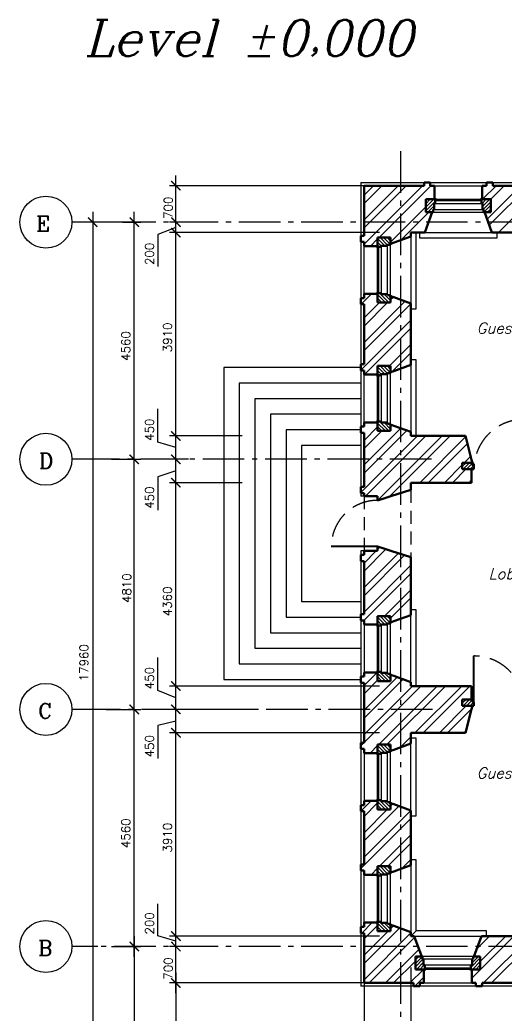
# Model space of a CAD drawing. Header units: millimetres. Extents: x 60 to 102290, y 34 to 65730.
# Drawn here: x 60 to 9412, y 10322 to 29461 of the extents above; entities that cross this region are included whole.
import ezdxf
from ezdxf.enums import TextEntityAlignment as Align

# ---------------------------------------------------------------- set-up
doc = ezdxf.new("R2010")
doc.units = ezdxf.units.MM
for name, pattern in [('GOST2.303 4', [7, 5, -2, 0]), ('GOST2.303 6', [12, 8, -1.5, 1, -1.5]), ('SS2', [4, 2.5, -1.5])]:
    doc.linetypes.add(name, pattern=pattern)
for name, color, linetype in [('axes', 40, 'GOST2.303 6'), ('dim', 4, 'Continuous'), ('text', 177, 'Continuous')]:
    doc.layers.add(name, color=color, linetype=linetype)
doc.styles.add('GOST 2.304', font='romanc.shx', dxfattribs={"oblique": 15})

msp = doc.modelspace()

# ---------------------------------------------------------------- linework, layer by layer
at = {"lineweight": 30, "ltscale": 100}
for p, q in [((6619.6, 26331), (42874.6, 26331)), ((6619.6, 26331), (6619.6, 20301)), ((8049.3, 25932), (8939.3, 25932)), ((8069.3, 26011), (8919.3, 26011)), ((8069.3, 25988), (8919.3, 25988)), ((7896.6, 25501), (7969.3, 25701)), ((8009.3, 25761), (8979.3, 25761)), ((8029.3, 25817), (8959.3, 25817)), ((7579.6, 25296), (7459.6, 25252.4)), ((6939.6, 24226), (6939.6, 25076)), ((6962.6, 24226), (6962.6, 25076)), ((7018.6, 24206), (7018.6, 25096)), ((7133.6, 24186), (7133.6, 25116)), ((7189.6, 24166), (7189.6, 25136)), ((7449.6, 25248.8), (7249.6, 25176)), ((6679.6, 24191), (6929.6, 24191)), ((6679.6, 24191), (6929.6, 24191)), ((7449.6, 24053.3), (7249.6, 24126)), ((6679.6, 23811), (6679.6, 23931)), ((7579.6, 24006), (7459.6, 24049.7)), ((7579.6, 24006), (7579.6, 23941)), ((7579.6, 23931), (7579.6, 23681)), ((6679.6, 23161), (6679.6, 23281)), ((6679.6, 23031), (6679.6, 23151)), ((7579.6, 23021), (7579.6, 22826)), ((6619.6, 22776), (3979.6, 22776)), ((3979.6, 22776), (3979.6, 18926)), ((7449.6, 22778.8), (7249.6, 22706)), ((6679.6, 22641), (6929.6, 22641)), ((6929.6, 22641), (6679.6, 22641)), ((6939.6, 21756), (6939.6, 22606)), ((6962.6, 21756), (6962.6, 22606)), ((7018.6, 21736), (7018.6, 22626)), ((7133.6, 21716), (7133.6, 22646)), ((7189.6, 21696), (7189.6, 22666)), ((6619.6, 22476), (4279.6, 22476)), ((4279.6, 22476), (4279.6, 18926)), ((6619.6, 22176), (4579.6, 22176)), ((4579.6, 22176), (4579.6, 18926)), ((6619.6, 21876), (4879.6, 21876)), ((4879.6, 21876), (4879.6, 18926)), ((6679.6, 21721), (6929.6, 21721)), ((6679.6, 21721), (6929.6, 21721)), ((6619.6, 21576), (5179.6, 21576)), ((5179.6, 21576), (5179.6, 18926)), ((7654.3, 21461), (7904.3, 21461)), ((6619.6, 21276), (5479.6, 21276)), ((5479.6, 21276), (5479.6, 18926)), ((8749.6, 21003.5), (8697.6, 21201)), ((6679.6, 20301), (6619.6, 20301)), ((6679.6, 20301), (6929.6, 20301)), ((6929.6, 20301), (6679.6, 20301)), ((7329.6, 20342.6), (7449.6, 20380)), ((7459.6, 20383.1), (7579.6, 20420.5)), ((6939.6, 20221), (7059.6, 20258.5)), ((6619.6, 19251), (6619.6, 10881)), ((6679.6, 19251), (6619.6, 19251)), ((3979.6, 18926), (3979.6, 16776)), ((4279.6, 18926), (4279.6, 17076)), ((4579.6, 18926), (4579.6, 17376)), ((4879.6, 18926), (4879.6, 17676)), ((5179.6, 18926), (5179.6, 17976)), ((5479.6, 18926), (5479.6, 18276)), ((6679.6, 18611), (6679.6, 18731)), ((5479.6, 18276), (6619.6, 18276)), ((5179.6, 17976), (6619.6, 17976)), ((7018.6, 16926), (7018.6, 17816)), ((7133.6, 16906), (7133.6, 17836)), ((7189.6, 16886), (7189.6, 17856)), ((4879.6, 17676), (6619.6, 17676)), ((6939.6, 16946), (6939.6, 17796)), ((6962.6, 16946), (6962.6, 17796)), ((4579.6, 17376), (6619.6, 17376)), ((4279.6, 17076), (6619.6, 17076)), ((3979.6, 16776), (6619.6, 16776)), ((8749.6, 16651), (8749.6, 16401)), ((8697.6, 16011), (8749.6, 16208.5)), ((6679.6, 15361), (6929.6, 15361)), ((6929.6, 15361), (6679.6, 15361)), ((6939.6, 14476), (6939.6, 15326)), ((6962.6, 14476), (6962.6, 15326)), ((7018.6, 14456), (7018.6, 15346)), ((7133.6, 14436), (7133.6, 15366)), ((7189.6, 14416), (7189.6, 15386)), ((7133.6, 12096), (7133.6, 13026)), ((7189.6, 12076), (7189.6, 13046)), ((6939.6, 12136), (6939.6, 12986)), ((6962.6, 12136), (6962.6, 12986)), ((7018.6, 12116), (7018.6, 13006)), ((7449.6, 11963.3), (7249.6, 12036)), ((7693.6, 11711), (7766.3, 11511)), ((8936.3, 11841), (9165, 11841)), ((8776.3, 11451), (7806.3, 11451)), ((8756.3, 11395), (7826.3, 11395)), ((8736.3, 11280), (7846.3, 11280)), ((8716.3, 11224), (7866.3, 11224)), ((8716.3, 11201), (7866.3, 11201)), ((22284.3, 10881), (6619.6, 10881))]:
    msp.add_line(p, q, dxfattribs=at)
at = {"lineweight": 53, "ltscale": 100}
for p, q in [((6679.6, 26271), (6679.6, 25311)), ((6679.6, 26271), (7834.3, 26271)), ((7834.3, 26271), (7834.3, 26331)), ((7834.3, 26331), (7954.3, 26331)), ((7954.3, 26331), (7954.3, 26271)), ((7954.3, 26271), (8034.3, 26271)), ((8034.3, 26271), (8034.3, 26011)), ((8954.3, 26011), (8954.3, 26271)), ((8954.3, 26271), (9034.3, 26271)), ((9034.3, 26271), (9034.3, 26331)), ((9034.3, 26331), (9154.3, 26331)), ((9154.3, 26331), (9154.3, 26271)), ((9154.3, 26271), (10434.3, 26271)), ((7991.1, 25761), (7849.3, 25371)), ((8997.5, 25761), (9019.3, 25701)), ((9019.3, 25701), (9139.3, 25371)), ((6679.6, 25311), (6619.6, 25311)), ((6619.6, 25311), (6619.6, 25191)), ((7579.6, 25296), (7189.6, 25154.2)), ((7849.3, 25371), (7579.6, 25371)), ((7579.6, 25371), (7579.6, 25296)), ((9139.3, 25371), (10449.3, 25371)), ((6619.6, 25191), (6679.6, 25191)), ((6679.6, 25191), (6679.6, 25111)), ((6679.6, 25111), (6939.6, 25111)), ((6939.6, 24191), (6679.6, 24191)), ((6679.6, 24191), (6679.6, 24111)), ((6929.6, 24191), (6939.6, 24191)), ((7249.6, 24126), (7189.6, 24147.9)), ((7579.6, 24006), (7249.6, 24126)), ((6679.6, 24111), (6619.6, 24111)), ((6619.6, 24111), (6619.6, 23991)), ((6619.6, 23991), (6679.6, 23991)), ((6679.6, 23991), (6679.6, 22841)), ((7579.6, 22826), (7579.6, 24006)), ((6679.6, 22841), (6619.6, 22841)), ((6619.6, 22841), (6619.6, 22721)), ((7249.6, 22706), (7579.6, 22826)), ((6619.6, 22721), (6679.6, 22721)), ((6679.6, 22721), (6679.6, 22641)), ((6679.6, 22641), (6939.6, 22641)), ((7189.6, 22684.2), (7249.6, 22706)), ((6619.6, 21521), (6619.6, 21641)), ((6619.6, 21641), (6679.6, 21641)), ((6679.6, 21641), (6679.6, 21721)), ((6679.6, 21721), (6939.6, 21721)), ((7249.6, 21656), (7189.6, 21677.9)), ((7579.6, 21536), (7249.6, 21656)), ((6679.6, 21521), (6619.6, 21521)), ((6679.6, 20481), (6679.6, 21521)), ((7579.6, 21461), (7579.6, 21536)), ((8629.1, 21461), (7579.6, 21461)), ((8749.6, 21001.4), (8629.1, 21461)), ((8765.8, 20943.5), (8749.6, 21001.4)), ((8749.6, 20811), (8749.6, 20818.5)), ((8749.6, 20818.5), (8749.6, 20561)), ((6619.6, 20361), (6619.6, 20481)), ((6619.6, 20481), (6679.6, 20481)), ((8749.6, 20561), (7579.6, 20561)), ((7579.6, 20561), (7579.6, 20420.5)), ((6679.6, 20361), (6619.6, 20361)), ((6679.6, 20301), (6679.6, 20361)), ((6939.6, 20301), (6679.6, 20301)), ((6939.6, 20221), (6939.6, 20301)), ((7195.7, 20300.9), (7059.6, 20258.5)), ((7579.6, 20420.5), (7195.7, 20300.9)), ((7059.6, 20258.5), (6939.6, 20221)), ((6939.6, 19251), (6939.6, 19331)), ((6939.6, 19331), (7059.6, 19293.6)), ((6619.6, 19051), (6619.6, 19171)), ((6619.6, 19171), (6679.6, 19171)), ((6679.6, 19171), (6679.6, 19251)), ((6679.6, 19251), (6939.6, 19251)), ((7059.6, 19293.6), (7195.7, 19251.2)), ((7195.7, 19251.2), (7579.6, 19131.5)), ((6679.6, 19051), (6619.6, 19051)), ((6679.6, 18031), (6679.6, 19051)), ((7579.6, 19131.5), (7579.6, 18016)), ((6619.6, 17911), (6619.6, 18031)), ((6619.6, 18031), (6679.6, 18031)), ((7579.6, 18016), (7249.6, 17896)), ((6679.6, 17911.1), (6619.6, 17911)), ((6679.6, 17831), (6679.6, 17911.1)), ((6939.6, 17831), (6679.6, 17831)), ((6929.6, 17831), (6939.6, 17831)), ((7249.6, 17896), (7189.6, 17874.2)), ((6939.6, 16911), (6679.6, 16911)), ((6679.6, 16911), (6679.6, 16831)), ((6929.6, 16911), (6939.6, 16911)), ((7249.6, 16846), (7189.6, 16867.9)), ((7579.6, 16726), (7249.6, 16846)), ((6679.6, 16831), (6619.6, 16831)), ((6619.6, 16831), (6619.6, 16711)), ((6619.6, 16711), (6679.6, 16711)), ((6679.6, 16711), (6679.6, 15561)), ((7579.6, 16651), (7579.6, 16726)), ((8749.6, 16651), (7579.6, 16651)), ((8749.6, 16393.5), (8749.6, 16651)), ((8749.6, 16401), (8749.6, 16393.5)), ((8749.6, 16208.5), (8765.4, 16268.5)), ((8629.1, 15751), (8749.6, 16208.5)), ((7579.6, 15546), (7579.6, 15751)), ((7579.6, 15751), (8629.1, 15751)), ((6679.6, 15561), (6619.6, 15561)), ((6619.6, 15561), (6619.6, 15441)), ((7249.6, 15426), (7579.6, 15546)), ((6619.6, 15441), (6679.6, 15441)), ((6679.6, 15441), (6679.6, 15361)), ((6679.6, 15361), (6939.6, 15361)), ((7189.6, 15404.2), (7249.6, 15426)), ((6679.6, 14361), (6619.6, 14361)), ((6619.6, 14361), (6619.6, 14241)), ((6939.6, 14441), (6679.6, 14441)), ((6679.6, 14441), (6679.6, 14361)), ((6929.6, 14441), (6939.6, 14441)), ((7249.6, 14376), (7189.6, 14397.9)), ((7579.6, 14256), (7249.6, 14376)), ((6619.6, 14241), (6679.6, 14241)), ((6679.6, 14241), (6679.6, 13221)), ((7579.6, 13206), (7579.6, 14256)), ((6679.6, 13221), (6619.6, 13221)), ((6619.6, 13221), (6619.6, 13101)), ((7249.6, 13086), (7579.6, 13206)), ((6619.6, 13101), (6679.6, 13101)), ((6679.6, 13101), (6679.6, 13021)), ((6679.6, 13021), (6939.6, 13021)), ((7189.6, 13064.2), (7249.6, 13086)), ((6939.6, 12101), (6679.6, 12101)), ((6679.6, 12101), (6679.6, 12021)), ((6929.6, 12101), (6939.6, 12101)), ((7189.6, 12057.9), (7249.6, 12036)), ((6679.6, 12021), (6619.6, 12021)), ((6619.6, 12021), (6619.6, 11901)), ((6619.6, 11901), (6679.6, 11901)), ((6679.6, 11901), (6679.6, 10941)), ((7249.6, 12036), (7579.6, 11916)), ((7579.6, 11916), (7579.6, 11840.2)), ((7579.6, 11840.2), (7646.6, 11840.2)), ((7646.6, 11840.2), (7766.3, 11511)), ((8816.3, 11511), (8936, 11840.2)), ((8936, 11840.2), (10189.6, 11840.2)), ((7766.3, 11511), (7788.1, 11451)), ((8794.5, 11451), (8816.3, 11511)), ((7831.3, 10941), (7831.3, 11201)), ((8751.3, 11191), (8751.3, 11201)), ((8751.3, 11201), (8751.3, 10941)), ((6679.6, 10941), (7631.3, 10941)), ((7631.3, 10941), (7631.3, 10881)), ((7751.3, 10881), (7751.3, 10941)), ((7751.3, 10941), (7831.3, 10941)), ((8751.3, 10941), (8831.3, 10941)), ((8831.3, 10941), (8831.3, 10881)), ((8951.3, 10881), (8951.3, 10941)), ((8951.3, 10941), (10174.3, 10941)), ((7631.3, 10881), (7751.3, 10881)), ((8831.3, 10881), (8951.3, 10881))]:
    msp.add_line(p, q, dxfattribs=at)
at = {"lineweight": 25, "ltscale": 100}
for p, q in [((6679.6, 26088.1), (6862.5, 26271)), ((6679.6, 25616.7), (7334, 26271)), ((6679.6, 25145.2), (7805.5, 26271)), ((6679.6, 25931), (7019.7, 26271)), ((6679.6, 25459.5), (7491.2, 26271)), ((6967.6, 25276), (7962.6, 26271)), ((7834.3, 26299.9), (7865.5, 26331)), ((8034.3, 26271), (8954.3, 26271)), ((8959.9, 26011), (9219.9, 26271)), ((9046.5, 25626.2), (9691.3, 26271)), ((9088.4, 25511), (9848.5, 26271)), ((9117, 26011), (9377, 26271)), ((9262.8, 25371), (10162.8, 26271)), ((7189.6, 25183.7), (7869.3, 25863.4)), ((7869.3, 25993.5), (7886.8, 26011)), ((7869.3, 25926.1), (7954.2, 26011)), ((7869.3, 25858.8), (8021.5, 26011)), ((7869.3, 25791.4), (8049.3, 25971.5)), ((7906.2, 25761), (8029.3, 25884.1)), ((8016.9, 26011), (8034.3, 26028.4)), ((8065.9, 25988), (8069.3, 25991.5)), ((8939.3, 25985.9), (8964.5, 26011)), ((8952.8, 25932), (9031.8, 26011)), ((8959.3, 25871.2), (9099.2, 26011)), ((8972.5, 25817), (9119.3, 25963.8)), ((8983.9, 25761), (9119.3, 25896.5)), ((7390.2, 25227.2), (7924.1, 25761)), ((7973.6, 25761), (8009.3, 25796.7)), ((9051.2, 25761), (9119.3, 25829.1)), ((9118.6, 25761), (9119.3, 25761.8)), ((7133.6, 25129.3), (6986.9, 25276)), ((7189.6, 25140.6), (7054.2, 25276)), ((7189.6, 25208), (7121.6, 25276)), ((7189.6, 25275.3), (7188.9, 25276)), ((7579.6, 25371), (7579.6, 25296)), ((7579.6, 25296), (7579.6, 24006)), ((7679.6, 23906), (7679.6, 25371)), ((7849.3, 25371), (7749.3, 25371)), ((7749.3, 25371), (7749.3, 25271)), ((7749.3, 25271), (9239.3, 25271)), ((7848.4, 25371), (7849.8, 25372.4)), ((7849.3, 25371), (9139.3, 25371)), ((9239.3, 25371), (9139.3, 25371)), ((9239.3, 25271), (9239.3, 25371)), ((6679.6, 24191), (6679.6, 25111)), ((6802.6, 25111), (6939.6, 25248)), ((7079.5, 25116), (6939.6, 25255.9)), ((7018.6, 25109.6), (6939.6, 25188.6)), ((6964.8, 25096), (6939.6, 25121.2)), ((6625.6, 23991), (6825.6, 24191)), ((7091.9, 24026), (6939.6, 24178.3)), ((6962.6, 24222.6), (6959.2, 24226)), ((7159.2, 24026), (6979.2, 24206)), ((7189.6, 24063), (7066.6, 24186)), ((7189.6, 24130.3), (7153.9, 24166)), ((7189.6, 24083.7), (7236.7, 24130.7)), ((6679.6, 23259.3), (7467.2, 24046.9)), ((6679.6, 23730.8), (6974.9, 24026)), ((6679.6, 23573.7), (7132, 24026)), ((6679.6, 23102.2), (7579.6, 24002.2)), ((7024.5, 24026), (6939.6, 24110.9)), ((6957.2, 24026), (6939.6, 24043.6)), ((7579.6, 24006), (7579.6, 23906)), ((7579.6, 23906), (7679.6, 23906)), ((6619.6, 22727.9), (7579.6, 23687.9)), ((6689.9, 22641), (7579.6, 23530.7)), ((7169.3, 22806), (7579.6, 23216.4)), ((7213.1, 22692.8), (7579.6, 23059.3)), ((7079.5, 22646), (6939.6, 22785.9)), ((7133.6, 22659.3), (6986.9, 22806)), ((7189.6, 22670.6), (7054.2, 22806)), ((7189.6, 22738), (7121.6, 22806)), ((7189.6, 22805.3), (7188.9, 22806)), ((7679.6, 22926), (7579.6, 22926)), ((7579.6, 22926), (7579.6, 22826)), ((7579.6, 22826), (7579.6, 21525.8)), ((7679.6, 21461), (7679.6, 22926)), ((6679.6, 21721), (6679.6, 22641)), ((7018.6, 22639.6), (6939.6, 22718.6)), ((6964.8, 22626), (6939.6, 22651.2)), ((6619.6, 21627.8), (6632.9, 21641)), ((6679.6, 21687.8), (6712.9, 21721)), ((6679.6, 21373.5), (6939.6, 21633.5)), ((7091.9, 21556), (6939.6, 21708.3)), ((7024.5, 21556), (6939.6, 21640.9)), ((6962.6, 21752.6), (6959.2, 21756)), ((7159.2, 21556), (6979.2, 21736)), ((7189.6, 21593), (7066.6, 21716)), ((7189.6, 21660.3), (7153.9, 21696)), ((6619.6, 20370.6), (7710.1, 21461)), ((6679.6, 20902), (7384.6, 21607)), ((6679.6, 20744.9), (7499.8, 21565.1)), ((6679.6, 21216.3), (7019.3, 21556)), ((6707.3, 20301), (7867.3, 21461)), ((6957.2, 21556), (6939.6, 21573.6)), ((6942.5, 20221.9), (8181.6, 21461)), ((7170.8, 20293.1), (8338.7, 21461)), ((7579.6, 21536), (7579.6, 21461)), ((7753, 20561), (8634.1, 21442.1)), ((7910.2, 20561), (8666.7, 21317.6)), ((8607, 20943.5), (8732, 21068.6)), ((8224.5, 20561), (8569.3, 20905.8)), ((8569.3, 20938.7), (8574.2, 20943.5)), ((8569.3, 20871.3), (8641.5, 20943.5)), ((8583.9, 20818.5), (8708.9, 20943.5)), ((8651.2, 20818.5), (8774.3, 20941.6)), ((8718.6, 20818.5), (8787.6, 20887.5)), ((8764.2, 20943.5), (8765.4, 20944.8)), ((8381.7, 20561), (8639.2, 20818.5)), ((8785.9, 20818.5), (8794.3, 20826.9)), ((8696, 20561), (8749.6, 20614.7)), ((6679.6, 18859), (7101.3, 19280.7)), ((6679.6, 19016.2), (6914.5, 19251)), ((6679.6, 18544.7), (7340.9, 19206)), ((6679.6, 18387.6), (7460.7, 19168.6)), ((6939.6, 19276.2), (6981.5, 19318)), ((6679.6, 18073.2), (7579.6, 18973.2)), ((6674.6, 17911.1), (7579.6, 18816.1)), ((7073.9, 17996), (7579.6, 18501.8)), ((7189.6, 17954.6), (7579.6, 18344.6)), ((6619.6, 18013.2), (6637.4, 18031)), ((7133.6, 17849.3), (6986.9, 17996)), ((7189.6, 17860.6), (7054.2, 17996)), ((7189.6, 17928), (7121.6, 17996)), ((7189.6, 17995.3), (7188.9, 17996)), ((7557.2, 18007.9), (7579.6, 18030.3)), ((7679.6, 18116), (7579.6, 18116)), ((7579.6, 18116), (7579.6, 18016)), ((7579.6, 16726), (7579.6, 18016)), ((7679.6, 16651), (7679.6, 18116)), ((6679.6, 17831), (6679.6, 16911)), ((6908.9, 17831), (6939.6, 17861.8)), ((7079.5, 17836), (6939.6, 17975.9)), ((7018.6, 17829.6), (6939.6, 17908.6)), ((6964.8, 17816), (6939.6, 17841.2)), ((6679.6, 16658.9), (6931.8, 16911)), ((7091.9, 16746), (6939.6, 16898.3)), ((6962.6, 16942.6), (6959.2, 16946)), ((7159.2, 16746), (6979.2, 16926)), ((7189.6, 16783), (7066.6, 16906)), ((7189.6, 16850.3), (7153.9, 16886)), ((6619.6, 15498.8), (7771.9, 16651)), ((6679.6, 16187.4), (7314.6, 16822.4)), ((6679.6, 16030.2), (7429.9, 16780.5)), ((6679.6, 16501.7), (6939.6, 16761.7)), ((6679.6, 15715.9), (7614.7, 16651)), ((7024.5, 16746), (6939.6, 16830.9)), ((6957.2, 16746), (6939.6, 16763.6)), ((6961.2, 15526), (8086.2, 16651)), ((7118.4, 15526), (8243.4, 16651)), ((7579.6, 16726), (7579.6, 16651)), ((7657.7, 15751), (8557.7, 16651)), ((7814.8, 15751), (8714.8, 16651)), ((8129.1, 15751), (8646.6, 16268.5)), ((8569.3, 16388.7), (8574.2, 16393.5)), ((8569.3, 16321.3), (8641.5, 16393.5)), ((8583.9, 16268.5), (8708.9, 16393.5)), ((8651.2, 16268.5), (8774.3, 16391.6)), ((8718.6, 16268.5), (8787.6, 16337.5)), ((8785.9, 16268.5), (8794.3, 16276.9)), ((8286.3, 15751), (8751.7, 16216.5)), ((8600.6, 15751), (8639.3, 15789.8)), ((6796.2, 15361), (6939.6, 15504.5)), ((7079.5, 15366), (6939.6, 15505.9)), ((7133.6, 15379.3), (6986.9, 15526)), ((7189.6, 15390.6), (7054.2, 15526)), ((7189.6, 15458), (7121.6, 15526)), ((7189.6, 15525.3), (7188.9, 15526)), ((7380.1, 15473.5), (7579.6, 15673)), ((7679.6, 15646), (7579.6, 15646)), ((7579.6, 15646), (7579.6, 15546)), ((7579.6, 14256), (7579.6, 15546)), ((7679.6, 14156), (7679.6, 15646)), ((6679.6, 15361), (6679.6, 14441)), ((7018.6, 15359.6), (6939.6, 15438.6)), ((6964.8, 15346), (6939.6, 15371.2)), ((6619.6, 14241.5), (6819.1, 14441)), ((6679.6, 14144.4), (6939.6, 14404.4)), ((7091.9, 14276), (6939.6, 14428.3)), ((7024.5, 14276), (6939.6, 14360.9)), ((6962.6, 14472.6), (6959.2, 14476)), ((7159.2, 14276), (6979.2, 14456)), ((7189.6, 14313), (7066.6, 14436)), ((7189.6, 14380.3), (7153.9, 14416)), ((7189.6, 14340.1), (7232, 14382.4)), ((6679.6, 13672.9), (7347.2, 14340.5)), ((6679.6, 13830.1), (7125.6, 14276)), ((6679.6, 13358.6), (7577.7, 14256.7)), ((6957.2, 14276), (6939.6, 14293.6)), ((7579.6, 14256), (7579.6, 14156)), ((6619.6, 13141.5), (7579.6, 14101.5)), ((7579.6, 14156), (7679.6, 14156)), ((6978.5, 13186), (7579.6, 13787.1)), ((7135.7, 13186), (7579.6, 13630)), ((7407.3, 13143.4), (7579.6, 13315.7)), ((7679.6, 13306), (7579.6, 13306)), ((7579.6, 13306), (7579.6, 13206)), ((7579.6, 13206), (7579.6, 11916)), ((7679.6, 11941), (7679.6, 13306)), ((6679.6, 12101), (6679.6, 13021)), ((6813.5, 13021), (6939.6, 13147.1)), ((7079.5, 13026), (6939.6, 13165.9)), ((7018.6, 13019.6), (6939.6, 13098.6)), ((6964.8, 13006), (6939.6, 13031.2)), ((7133.6, 13039.3), (6986.9, 13186)), ((7189.6, 13050.6), (7054.2, 13186)), ((7189.6, 13118), (7121.6, 13186)), ((7189.6, 13185.3), (7188.9, 13186)), ((6636.4, 11901), (6836.4, 12101)), ((7091.9, 11936), (6939.6, 12088.3)), ((6962.6, 12132.6), (6959.2, 12136)), ((7159.2, 11936), (6979.2, 12116)), ((7189.6, 11973), (7066.6, 12096)), ((7189.6, 12040.3), (7153.9, 12076)), ((6679.6, 11787.1), (6939.6, 12047.1)), ((6679.6, 11315.6), (7359.9, 11995.9)), ((6679.6, 11472.8), (7142.9, 11936)), ((6679.6, 11001.3), (7579.6, 11901.3)), ((7024.5, 11936), (6939.6, 12020.9)), ((6957.2, 11936), (6939.6, 11953.6)), ((7189.6, 11982.8), (7244.7, 12037.8)), ((7579.6, 11840.2), (7679.6, 11941)), ((9036.3, 11941), (7679.6, 11941)), ((9036.3, 11841), (9036.3, 11941)), ((6776.5, 10941), (7654.4, 11818.9)), ((7646.6, 11840.2), (8936, 11840.2)), ((8751.3, 11030), (9561.6, 11840.2)), ((8848, 11598.1), (9090.1, 11840.2)), ((8916.3, 11352.2), (9404.4, 11840.2)), ((8936.3, 11841), (9036.3, 11841)), ((8976.7, 10941), (9875.9, 11840.2)), ((9133.8, 10941), (10033, 11840.2)), ((7090.8, 10941), (7738.2, 11588.4)), ((7248, 10941), (7666.3, 11359.4)), ((7801.8, 11451), (7666.3, 11315.6)), ((7734.4, 11451), (7666.3, 11383)), ((7667, 11451), (7666.3, 11450.3)), ((7813.1, 11395), (7666.3, 11248.3)), ((7826.3, 11340.9), (7686.5, 11201)), ((7758, 11451), (7780.1, 11473.2)), ((8916.3, 11420.7), (8736.3, 11240.6)), ((8879.4, 11451), (8756.3, 11328)), ((8916.3, 11353.3), (8764.1, 11201)), ((8812, 11451), (8776.3, 11415.3)), ((7562.3, 10941), (7822.3, 11201)), ((7832.8, 11280), (7753.8, 11201)), ((7846.3, 11226.2), (7821.2, 11201)), ((8719.7, 11224), (8716.3, 11220.6)), ((8751.3, 11187.1), (8765.2, 11201)), ((8916.3, 11285.9), (8831.4, 11201)), ((8916.3, 11218.6), (8898.8, 11201)), ((7659.5, 10881), (7831.3, 11052.9)), ((7831.3, 10941), (8751.3, 10941)), ((8916.7, 10881), (8951.3, 10915.7))]:
    msp.add_line(p, q, dxfattribs=at)
at = {"lineweight": 60, "ltscale": 100}
for p, q in [((7869.3, 26011), (8069.3, 26011)), ((7869.3, 26011), (7869.3, 25761)), ((8029.3, 25932), (8029.3, 25817)), ((8029.3, 25932), (8049.3, 25932)), ((8049.3, 25988), (8049.3, 25932)), ((8049.3, 25988), (8069.3, 25988)), ((8069.3, 26011), (8069.3, 25988)), ((9119.3, 26011), (8919.3, 26011)), ((8919.3, 26011), (8919.3, 25988)), ((8939.3, 25988), (8919.3, 25988)), ((8939.3, 25988), (8939.3, 25932)), ((8959.3, 25932), (8939.3, 25932)), ((8959.3, 25932), (8959.3, 25817)), ((9119.3, 26011), (9119.3, 25761)), ((8009.3, 25761), (7869.3, 25761)), ((8009.3, 25817), (8009.3, 25761)), ((8029.3, 25817), (8009.3, 25817)), ((8959.3, 25817), (8979.3, 25817)), ((8979.3, 25817), (8979.3, 25761)), ((8979.3, 25761), (9119.3, 25761)), ((6939.6, 25276), (6939.6, 25076)), ((6939.6, 25276), (7189.6, 25276)), ((7189.6, 25136), (7189.6, 25276)), ((6939.6, 25076), (6962.6, 25076)), ((6962.6, 25096), (7018.6, 25096)), ((6962.6, 25096), (6962.6, 25076)), ((7018.6, 25116), (7133.6, 25116)), ((7018.6, 25116), (7018.6, 25096)), ((7133.6, 25136), (7189.6, 25136)), ((7133.6, 25116), (7133.6, 25136)), ((6939.6, 24026), (6939.6, 24226)), ((6939.6, 24226), (6962.6, 24226)), ((6962.6, 24206), (6962.6, 24226)), ((6962.6, 24206), (7018.6, 24206)), ((7018.6, 24186), (7018.6, 24206)), ((7018.6, 24186), (7133.6, 24186)), ((7133.6, 24186), (7133.6, 24166)), ((7133.6, 24166), (7189.6, 24166)), ((7189.6, 24166), (7189.6, 24026)), ((6939.6, 24026), (7189.6, 24026)), ((6939.6, 22806), (6939.6, 22606)), ((6939.6, 22806), (7189.6, 22806)), ((7189.6, 22666), (7189.6, 22806)), ((6939.6, 22606), (6962.6, 22606)), ((6962.6, 22626), (7018.6, 22626)), ((6962.6, 22626), (6962.6, 22606)), ((7018.6, 22646), (7133.6, 22646)), ((7018.6, 22646), (7018.6, 22626)), ((7133.6, 22666), (7189.6, 22666)), ((7133.6, 22646), (7133.6, 22666)), ((6939.6, 21556), (6939.6, 21756)), ((6939.6, 21756), (6962.6, 21756)), ((6962.6, 21736), (6962.6, 21756)), ((6962.6, 21736), (7018.6, 21736)), ((7018.6, 21716), (7018.6, 21736)), ((7018.6, 21716), (7133.6, 21716)), ((7133.6, 21716), (7133.6, 21696)), ((7133.6, 21696), (7189.6, 21696)), ((7189.6, 21696), (7189.6, 21556)), ((6939.6, 21556), (7189.6, 21556)), ((8774.3, 20943.5), (8569.3, 20943.5)), ((8569.3, 20943.5), (8569.3, 20818.5)), ((8774.3, 20943.5), (8774.3, 20887.5)), ((8794.3, 20887.5), (8774.3, 20887.5)), ((8794.3, 20887.5), (8794.3, 20818.5)), ((8569.3, 20818.5), (8794.3, 20818.5)), ((6939.6, 17996), (6939.6, 17796)), ((6939.6, 17996), (7189.6, 17996)), ((7189.6, 17856), (7189.6, 17996)), ((6962.6, 17816), (7018.6, 17816)), ((6962.6, 17816), (6962.6, 17796)), ((7018.6, 17836), (7133.6, 17836)), ((7018.6, 17836), (7018.6, 17816)), ((7133.6, 17856), (7189.6, 17856)), ((7133.6, 17836), (7133.6, 17856)), ((6939.6, 17796), (6962.6, 17796)), ((6939.6, 16746), (6939.6, 16946)), ((6939.6, 16946), (6962.6, 16946)), ((6962.6, 16926), (6962.6, 16946)), ((6962.6, 16926), (7018.6, 16926)), ((7018.6, 16906), (7018.6, 16926)), ((7018.6, 16906), (7133.6, 16906)), ((7133.6, 16906), (7133.6, 16886)), ((7133.6, 16886), (7189.6, 16886)), ((7189.6, 16886), (7189.6, 16746)), ((6939.6, 16746), (7189.6, 16746)), ((8774.3, 16393.5), (8569.3, 16393.5)), ((8569.3, 16393.5), (8569.3, 16268.5)), ((8569.3, 16268.5), (8794.3, 16268.5)), ((8774.3, 16393.5), (8774.3, 16337.5)), ((8794.3, 16337.5), (8774.3, 16337.5)), ((8794.3, 16337.5), (8794.3, 16268.5)), ((6939.6, 15526), (6939.6, 15326)), ((6939.6, 15526), (7189.6, 15526)), ((7189.6, 15386), (7189.6, 15526)), ((6939.6, 15326), (6962.6, 15326)), ((6962.6, 15346), (7018.6, 15346)), ((6962.6, 15346), (6962.6, 15326)), ((7018.6, 15366), (7133.6, 15366)), ((7018.6, 15366), (7018.6, 15346)), ((7133.6, 15386), (7189.6, 15386)), ((7133.6, 15366), (7133.6, 15386)), ((6939.6, 14276), (6939.6, 14476)), ((6939.6, 14476), (6962.6, 14476)), ((6962.6, 14456), (6962.6, 14476)), ((6962.6, 14456), (7018.6, 14456)), ((7018.6, 14436), (7018.6, 14456)), ((7018.6, 14436), (7133.6, 14436)), ((7133.6, 14436), (7133.6, 14416)), ((7133.6, 14416), (7189.6, 14416)), ((7189.6, 14416), (7189.6, 14276)), ((6939.6, 14276), (7189.6, 14276)), ((6939.6, 13186), (6939.6, 12986)), ((6939.6, 13186), (7189.6, 13186)), ((7018.6, 13026), (7133.6, 13026)), ((7018.6, 13026), (7018.6, 13006)), ((7133.6, 13046), (7189.6, 13046)), ((7133.6, 13026), (7133.6, 13046)), ((7189.6, 13046), (7189.6, 13186)), ((6939.6, 12986), (6962.6, 12986)), ((6962.6, 13006), (7018.6, 13006)), ((6962.6, 13006), (6962.6, 12986)), ((6939.6, 11936), (6939.6, 12136)), ((6939.6, 12136), (6962.6, 12136)), ((6962.6, 12116), (6962.6, 12136)), ((6962.6, 12116), (7018.6, 12116)), ((7018.6, 12096), (7018.6, 12116)), ((7018.6, 12096), (7133.6, 12096)), ((7133.6, 12096), (7133.6, 12076)), ((7133.6, 12076), (7189.6, 12076)), ((7189.6, 12076), (7189.6, 11936)), ((6939.6, 11936), (7189.6, 11936)), ((7806.3, 11451), (7666.3, 11451)), ((7666.3, 11201), (7666.3, 11451)), ((7806.3, 11395), (7806.3, 11451)), ((7826.3, 11395), (7806.3, 11395)), ((7826.3, 11280), (7826.3, 11395)), ((8756.3, 11280), (8756.3, 11395)), ((8756.3, 11395), (8776.3, 11395)), ((8776.3, 11451), (8916.3, 11451)), ((8776.3, 11395), (8776.3, 11451)), ((8916.3, 11201), (8916.3, 11451)), ((7666.3, 11201), (7866.3, 11201)), ((7826.3, 11280), (7846.3, 11280)), ((7846.3, 11224), (7846.3, 11280)), ((7846.3, 11224), (7866.3, 11224)), ((7866.3, 11201), (7866.3, 11224)), ((8716.3, 11201), (8716.3, 11224)), ((8736.3, 11224), (8716.3, 11224)), ((8916.3, 11201), (8716.3, 11201)), ((8736.3, 11224), (8736.3, 11280)), ((8756.3, 11280), (8736.3, 11280))]:
    msp.add_line(p, q, dxfattribs=at)
at = {"linetype": 'SS2', "lineweight": 25, "ltscale": 100}
for p, q in [((6679.6, 20301), (6679.6, 19251)), ((7579.6, 20420.5), (7579.6, 19130.5))]:
    msp.add_line(p, q, dxfattribs=at)
at = {"lineweight": 40, "ltscale": 100}
for p, q in [((6939.6, 19331), (6049.6, 19331)), ((8794.3, 16268.5), (8794.3, 17228.5))]:
    msp.add_line(p, q, dxfattribs=at)
at = {"linetype": 'GOST2.303 4', "ltscale": 100}
for centre, radius, start, end in [((9754, 20818.8), 959.7, 90, 180.01794), ((6939.6, 19331), 890, 90, 180), ((8794.3, 16268.8), 959.7, 359.98206, 90)]:
    msp.add_arc(centre, radius, start, end, dxfattribs=at)
at = {"layer": 'axes', "ltscale": 100, "extrusion": (1, 0, 0)}
msp.add_line((7379.6, 26937.8), (7379.6, 1534.2), dxfattribs=at)
at = {"layer": 'axes', "ltscale": 100, "extrusion": (0, 1, 0)}
for p, q in [((1560, 25571), (1060, 25571)), ((45871.5, 25571), (1560, 25571)), ((1560, 21011), (1060, 21011)), ((7977, 21011), (1560, 21011)), ((1560, 16201), (1060, 16201)), ((7997.9, 16201), (1560, 16201)), ((1560, 11641), (1060, 11641)), ((45871.5, 11641), (1560, 11641))]:
    msp.add_line(p, q, dxfattribs=at)
at = {"layer": 'axes', "color": 18, "linetype": 'Continuous', "true_color": 0x000000}
for centre in [(560, 25571), (560, 21011), (560, 16201), (560, 11641)]:
    msp.add_circle(centre, 500, dxfattribs=at)
at = {"layer": 'dim', "ltscale": 100}
for p, q in [((3060, 25371), (3060, 26471)), ((6973.8, 26271), (2935, 26271)), ((3060, 25171), (3060, 25771)), ((2046.5, 25571), (1335, 25571)), ((2033, 25571), (2385, 25571)), ((3060, 25471), (2710, 25334.1)), ((3797.5, 25571), (2935, 25571)), ((3797.5, 25571), (2935, 25571)), ((2710, 25334.1), (2710, 24721.6)), ((6973.8, 25371), (2935, 25371)), ((6973.8, 25371), (2935, 25371)), ((3060, 20811), (3060, 21661)), ((4333.8, 21461), (2935, 21461)), ((4333.8, 21461), (2935, 21461)), ((3060, 21236), (2710, 21340.7)), ((3060, 20361), (3060, 21211)), ((1822.5, 21011), (2385, 21011)), ((1822.5, 21011), (2385, 21011)), ((3303.7, 21011), (2935, 21011)), ((3303.7, 21011), (2935, 21011)), ((3060, 20786), (2710, 20671.9)), ((2710, 20671.9), (2710, 20034.4)), ((3366.7, 20561), (2935, 20561)), ((4333.8, 20561), (2935, 20561)), ((2710, 16563.5), (2710, 17201)), ((3060, 16001), (3060, 16851)), ((6973.8, 16651), (2935, 16651)), ((3060, 16426), (2710, 16563.5)), ((3060, 15551), (3060, 16401)), ((1722.5, 16201), (2385, 16201)), ((1822.5, 16201), (2385, 16201)), ((3957.4, 16201), (2935, 16201)), ((3797.5, 16201), (2935, 16201)), ((4615.6, 16201), (2935, 16201)), ((3060, 15976), (2710, 15891.9)), ((2710, 15891.9), (2710, 15254.4)), ((3797.5, 15751), (2935, 15751)), ((6973.8, 15751), (2935, 15751)), ((3060, 11441), (3060, 12041)), ((3060, 11741), (2710, 11847.1)), ((6973.8, 11841), (2935, 11841)), ((6973.8, 11841), (2935, 11841)), ((3060, 10741), (3060, 11841)), ((1822.5, 11641), (2385, 11641)), ((1822.5, 11641), (2385, 11641)), ((3597.5, 11641), (2935, 11641)), ((3597.5, 11641), (2935, 11641)), ((6679.6, 11235.2), (6679.6, 2959.2)), ((7579.6, 11235.2), (7579.6, 2959.2)), ((6973.8, 10941), (2935, 10941)), ((6973.8, 10941), (2935, 10941))]:
    msp.add_line(p, q, dxfattribs=at)
at = {"layer": 'dim'}
for p, q in [((1460, 25771), (1460, 7411)), ((2260, 20811), (2260, 25771)), ((3060, 21261), (3060, 25571)), ((2710, 21340.7), (2710, 21978.2)), ((2260, 16001), (2260, 21211)), ((3060, 16001), (3060, 20761)), ((2260, 11441), (2260, 16401)), ((3060, 11641), (3060, 15951)), ((2710, 11847.1), (2710, 12459.6)), ((2260, 11841), (2260, 7411)), ((3060, 11141), (3060, 7611))]:
    msp.add_line(p, q, dxfattribs=at)
at = {"layer": 'dim', "const_width": 27}
for points in [[(3150, 26181), (2970, 26361)], [(1550, 25481), (1370, 25661)], [(2350, 25481), (2170, 25661)], [(3150, 25481), (2970, 25661)], [(2970, 25661), (3150, 25481)], [(3150, 25281), (2970, 25461)], [(2970, 25461), (3150, 25281)], [(3150, 21371), (2970, 21551)], [(2970, 21551), (3150, 21371)], [(2350, 20921), (2170, 21101)], [(2170, 21101), (2350, 20921)], [(3150, 20921), (2970, 21101)], [(2970, 21101), (3150, 20921)], [(2970, 20651), (3150, 20471)], [(3150, 20471), (2970, 20651)], [(3150, 16561), (2970, 16741)], [(2350, 16111), (2170, 16291)], [(2170, 16291), (2350, 16111)], [(3150, 16111), (2970, 16291)], [(2970, 16291), (3150, 16111)], [(2970, 16291), (3150, 16111)], [(3150, 15661), (2970, 15841)], [(2970, 15841), (3150, 15661)], [(3150, 11751), (2970, 11931)], [(2970, 11931), (3150, 11751)], [(2170, 11731), (2350, 11551)], [(2350, 11551), (2170, 11731)], [(3150, 11551), (2970, 11731)], [(2970, 11731), (3150, 11551)], [(2970, 11031), (3150, 10851)], [(3150, 10851), (2970, 11031)]]:
    msp.add_lwpolyline(points, dxfattribs=at)

# ---------------------------------------------------------------- texts
at = {"layer": 'axes', "color": 18, "linetype": 'Continuous', "true_color": 0x000000, "style": 'GOST 2.304'}
for s, p in [('E', (376.2, 25396)), ('D', (428.7, 20836)), ('C', (411.2, 16026)), ('B', (411.2, 11466))]:
    msp.add_text(s, height=291.7, dxfattribs=at).set_placement(p)
at = {"layer": 'dim', "style": 'GOST 2.304'}
for s, p in [('700', (2997.5, 25633.5)), ('200', (2637.8, 24746.6)), ('3910', (2983, 23069.2)), ('4560', (2179.9, 22903.5)), ('450', (2637.1, 21365.7)), ('450', (2637.1, 20059.4)), ('4810', (2197.5, 18246.7)), ('4360', (2979.9, 17993.5)), ('17960', (1375.8, 16741.9)), ('450', (2637.1, 16588.5)), ('450', (2637.1, 15279.4)), ('4560', (2179.9, 13533.5)), ('3910', (2983, 13449.2)), ('200', (2637.8, 11872.1)), ('700', (2997.5, 11003.5))]:
    msp.add_text(s, height=166.67, rotation=90, dxfattribs=at).set_placement(p)
at = {"layer": 'text', "linetype": 'Continuous', "ltscale": 100, "style": 'GOST 2.304', "oblique": 15}
msp.add_text('Level %%P0,000', height=700, dxfattribs=at).set_placement((4460, 29110.9), align=Align.MIDDLE_CENTER)
at = {"layer": 'text', "linetype": 'Continuous', "ltscale": 90, "style": 'GOST 2.304', "oblique": 15}
for s, height, p in [('Guest room ', 208.333, (9741.5, 23533.7)), ('Lobby', 208.33, (9480.6, 18811.7)), ('Guest room ', 208.333, (9741.5, 14978.8))]:
    msp.add_text(s, height=height, dxfattribs=at).set_placement(p, align=Align.MIDDLE_CENTER)

doc.saveas('drawing.dxf')
